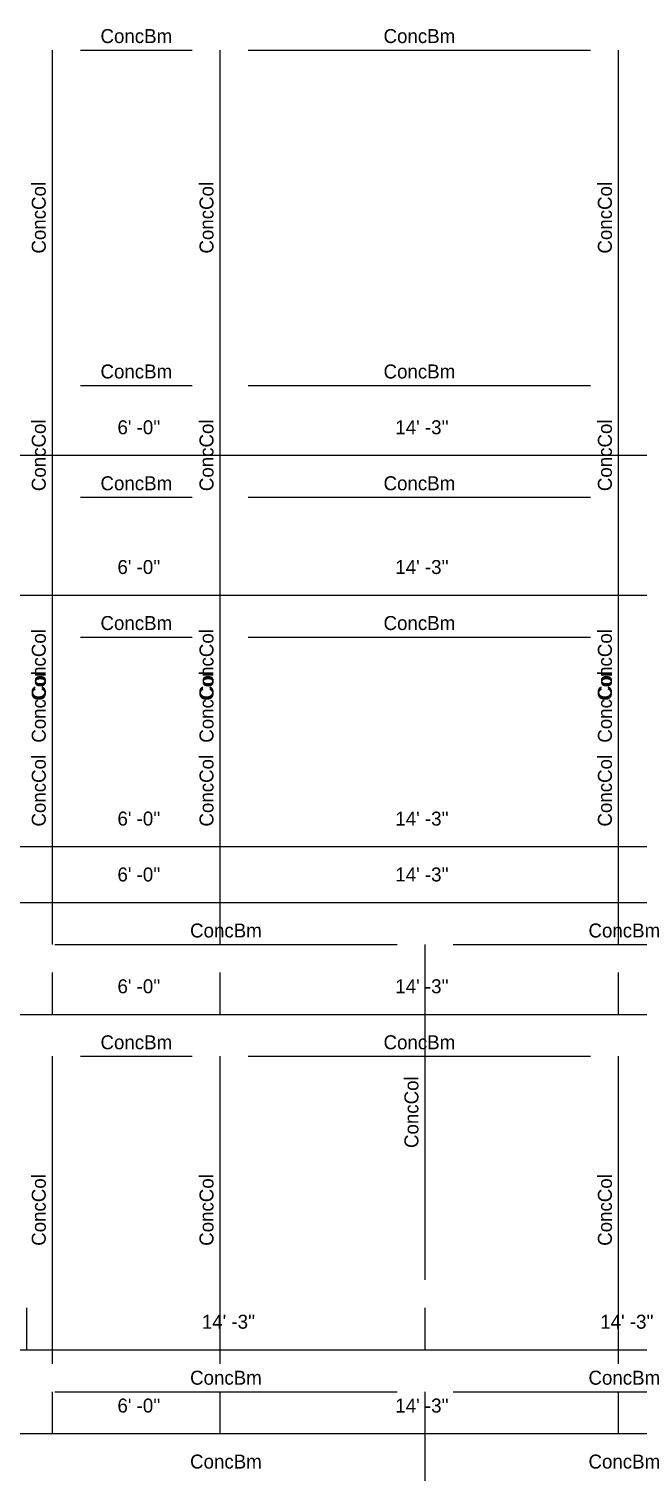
# Model space of a CAD drawing. Extents: x -38 to 2998, y -195 to 11529.
# Drawn here: x 1088 to 1349, y 3421 to 4041 of the extents above; entities that cross this region are included whole.
import ezdxf
from ezdxf.enums import TextEntityAlignment as Align

# ---------------------------------------------------------------- set-up
doc = ezdxf.new("R2010")
doc.units = 0
doc.header["$MEASUREMENT"] = 0
doc.layers.get('0').update_dxf_attribs({"linetype": 'CONTINUOUS'})
for name, color, linetype in [('CENTERLINES', 7, 'CONTINUOUS'), ('DIMENSIONS', 4, 'CONTINUOUS'), ('TEXT', 5, 'CONTINUOUS')]:
    doc.layers.add(name, color=color, linetype=linetype)
doc.dimstyles.get("Standard").update_dxf_attribs({"dimtxt": 0.18, "dimasz": 0.18, "dimexe": 0.18, "dimexo": 0.0625, "dimgap": 0.09, "dimtad": 0, "dimtih": 1, "dimtoh": 1, "dimdec": 4, "dimzin": 0, "dimtxsty": 'STANDARD', "dimcen": 0.09, "dimazin": 3, "dimtfac": 1, "dimtdec": 4, "dimtofl": 0, "dimtmove": 0, "dimatfit": 3, "dimtolj": 1, "dimtzin": 0})

# ---------------------------------------------------------------- blocks, each defined once
blk = doc.blocks.new('*D7812')
at = {"color": 1, "linetype": 'BYBLOCK'}
for points in [[(920.73, 3478.77), (919.67, 3477.71), (912.25, 3470.29), (911.19, 3469.23)], [(1091.73, 3478.77), (1090.67, 3477.71), (1083.25, 3470.29), (1082.19, 3469.23)]]:
    blk.add_solid(points, dxfattribs=at)
at = {"layer": 'DIMENSIONS', "color": 9, "linetype": 'BYBLOCK'}
for p, q in [((915.96, 3474), (915.96, 3492)), ((1086.96, 3474), (1086.96, 3492))]:
    blk.add_line(p, q, dxfattribs=at)
at = {"layer": 'DIMENSIONS', "color": 0, "linetype": 'BYBLOCK'}
blk.add_line((915.96, 3474), (1086.96, 3474), dxfattribs=at)
at = {"layer": 'DIMENSIONS', "color": 0, "linetype": 'BYBLOCK', "insert": (1001.46, 3486), "char_height": 6, "attachment_point": 5}
blk.add_mtext("\\A1; 14' -3''", dxfattribs=at)
blk = doc.blocks.new('*D7813')
at = {"color": 1, "linetype": 'BYBLOCK'}
for points in [[(1091.73, 3478.77), (1090.67, 3477.71), (1083.25, 3470.29), (1082.19, 3469.23)], [(1262.73, 3478.77), (1261.67, 3477.71), (1254.25, 3470.29), (1253.19, 3469.23)]]:
    blk.add_solid(points, dxfattribs=at)
at = {"layer": 'DIMENSIONS', "color": 9, "linetype": 'BYBLOCK'}
for p, q in [((1086.96, 3474), (1086.96, 3492)), ((1257.96, 3474), (1257.96, 3492))]:
    blk.add_line(p, q, dxfattribs=at)
at = {"layer": 'DIMENSIONS', "color": 0, "linetype": 'BYBLOCK'}
blk.add_line((1086.96, 3474), (1257.96, 3474), dxfattribs=at)
at = {"layer": 'DIMENSIONS', "color": 0, "linetype": 'BYBLOCK', "insert": (1172.46, 3486), "char_height": 6, "attachment_point": 5}
blk.add_mtext("\\A1; 14' -3''", dxfattribs=at)
blk = doc.blocks.new('*D7814')
at = {"color": 1, "linetype": 'BYBLOCK'}
for points in [[(1262.73, 3478.77), (1261.67, 3477.71), (1254.25, 3470.29), (1253.19, 3469.23)], [(1433.73, 3478.77), (1432.67, 3477.71), (1425.25, 3470.29), (1424.19, 3469.23)]]:
    blk.add_solid(points, dxfattribs=at)
at = {"layer": 'DIMENSIONS', "color": 9, "linetype": 'BYBLOCK'}
for p, q in [((1257.96, 3474), (1257.96, 3492)), ((1428.96, 3474), (1428.96, 3492))]:
    blk.add_line(p, q, dxfattribs=at)
at = {"layer": 'DIMENSIONS', "color": 0, "linetype": 'BYBLOCK'}
blk.add_line((1257.96, 3474), (1428.96, 3474), dxfattribs=at)
at = {"layer": 'DIMENSIONS', "color": 0, "linetype": 'BYBLOCK', "insert": (1343.46, 3486), "char_height": 6, "attachment_point": 5}
blk.add_mtext("\\A1; 14' -3''", dxfattribs=at)
blk = doc.blocks.new('*D7833')
at = {"color": 1, "linetype": 'BYBLOCK'}
for points in [[(991.77, 3670.77), (990.71, 3669.71), (983.29, 3662.29), (982.23, 3661.23)], [(1102.77, 3670.77), (1101.71, 3669.71), (1094.29, 3662.29), (1093.23, 3661.23)]]:
    blk.add_solid(points, dxfattribs=at)
at = {"layer": 'DIMENSIONS', "color": 9, "linetype": 'BYBLOCK'}
for p, q in [((987, 3666), (987, 3684)), ((1098, 3666), (1098, 3684))]:
    blk.add_line(p, q, dxfattribs=at)
at = {"layer": 'DIMENSIONS', "color": 0, "linetype": 'BYBLOCK'}
blk.add_line((987, 3666), (1098, 3666), dxfattribs=at)
at = {"layer": 'DIMENSIONS', "color": 0, "linetype": 'BYBLOCK', "insert": (1042.5, 3678), "char_height": 6, "attachment_point": 5}
blk.add_mtext("\\A1; 9' -3''", dxfattribs=at)
blk = doc.blocks.new('*D7834')
at = {"color": 1, "linetype": 'BYBLOCK'}
for points in [[(1102.77, 3670.77), (1101.71, 3669.71), (1094.29, 3662.29), (1093.23, 3661.23)], [(1174.77, 3670.77), (1173.71, 3669.71), (1166.29, 3662.29), (1165.23, 3661.23)]]:
    blk.add_solid(points, dxfattribs=at)
at = {"layer": 'DIMENSIONS', "color": 9, "linetype": 'BYBLOCK'}
for p, q in [((1098, 3666), (1098, 3684)), ((1170, 3666), (1170, 3684))]:
    blk.add_line(p, q, dxfattribs=at)
at = {"layer": 'DIMENSIONS', "color": 0, "linetype": 'BYBLOCK'}
blk.add_line((1098, 3666), (1170, 3666), dxfattribs=at)
at = {"layer": 'DIMENSIONS', "color": 0, "linetype": 'BYBLOCK', "insert": (1134, 3678), "char_height": 6, "attachment_point": 5}
blk.add_mtext("\\A1; 6' -0''", dxfattribs=at)
blk = doc.blocks.new('*D7835')
at = {"color": 1, "linetype": 'BYBLOCK'}
for points in [[(1174.77, 3670.77), (1173.71, 3669.71), (1166.29, 3662.29), (1165.23, 3661.23)], [(1345.77, 3670.77), (1344.71, 3669.71), (1337.29, 3662.29), (1336.23, 3661.23)]]:
    blk.add_solid(points, dxfattribs=at)
at = {"layer": 'DIMENSIONS', "color": 9, "linetype": 'BYBLOCK'}
for p, q in [((1170, 3666), (1170, 3684)), ((1341, 3666), (1341, 3684))]:
    blk.add_line(p, q, dxfattribs=at)
at = {"layer": 'DIMENSIONS', "color": 0, "linetype": 'BYBLOCK'}
blk.add_line((1170, 3666), (1341, 3666), dxfattribs=at)
at = {"layer": 'DIMENSIONS', "color": 0, "linetype": 'BYBLOCK', "insert": (1255.5, 3678), "char_height": 6, "attachment_point": 5}
blk.add_mtext("\\A1; 14' -3''", dxfattribs=at)
blk = doc.blocks.new('*D7836')
at = {"color": 1, "linetype": 'BYBLOCK'}
for points in [[(1345.77, 3670.77), (1344.71, 3669.71), (1337.29, 3662.29), (1336.23, 3661.23)], [(1516.77, 3670.77), (1515.71, 3669.71), (1508.29, 3662.29), (1507.23, 3661.23)]]:
    blk.add_solid(points, dxfattribs=at)
at = {"layer": 'DIMENSIONS', "color": 9, "linetype": 'BYBLOCK'}
for p, q in [((1341, 3666), (1341, 3684)), ((1512, 3666), (1512, 3684))]:
    blk.add_line(p, q, dxfattribs=at)
at = {"layer": 'DIMENSIONS', "color": 0, "linetype": 'BYBLOCK'}
blk.add_line((1341, 3666), (1512, 3666), dxfattribs=at)
at = {"layer": 'DIMENSIONS', "color": 0, "linetype": 'BYBLOCK', "insert": (1426.5, 3678), "char_height": 6, "attachment_point": 5}
blk.add_mtext("\\A1; 14' -3''", dxfattribs=at)
blk = doc.blocks.new('*D7849')
at = {"color": 1, "linetype": 'BYBLOCK'}
for points in [[(991.77, 3862.77), (990.71, 3861.71), (983.29, 3854.29), (982.23, 3853.23)], [(1102.77, 3862.77), (1101.71, 3861.71), (1094.29, 3854.29), (1093.23, 3853.23)]]:
    blk.add_solid(points, dxfattribs=at)
at = {"layer": 'DIMENSIONS', "color": 9, "linetype": 'BYBLOCK'}
for p, q in [((987, 3858), (987, 3876)), ((1098, 3858), (1098, 3876))]:
    blk.add_line(p, q, dxfattribs=at)
at = {"layer": 'DIMENSIONS', "color": 0, "linetype": 'BYBLOCK'}
blk.add_line((987, 3858), (1098, 3858), dxfattribs=at)
at = {"layer": 'DIMENSIONS', "color": 0, "linetype": 'BYBLOCK', "insert": (1042.5, 3870), "char_height": 6, "attachment_point": 5}
blk.add_mtext("\\A1; 9' -3''", dxfattribs=at)
blk = doc.blocks.new('*D7850')
at = {"color": 1, "linetype": 'BYBLOCK'}
for points in [[(1102.77, 3862.77), (1101.71, 3861.71), (1094.29, 3854.29), (1093.23, 3853.23)], [(1174.77, 3862.77), (1173.71, 3861.71), (1166.29, 3854.29), (1165.23, 3853.23)]]:
    blk.add_solid(points, dxfattribs=at)
at = {"layer": 'DIMENSIONS', "color": 9, "linetype": 'BYBLOCK'}
for p, q in [((1098, 3858), (1098, 3876)), ((1170, 3858), (1170, 3876))]:
    blk.add_line(p, q, dxfattribs=at)
at = {"layer": 'DIMENSIONS', "color": 0, "linetype": 'BYBLOCK'}
blk.add_line((1098, 3858), (1170, 3858), dxfattribs=at)
at = {"layer": 'DIMENSIONS', "color": 0, "linetype": 'BYBLOCK', "insert": (1134, 3870), "char_height": 6, "attachment_point": 5}
blk.add_mtext("\\A1; 6' -0''", dxfattribs=at)
blk = doc.blocks.new('*D7851')
at = {"color": 1, "linetype": 'BYBLOCK'}
for points in [[(1174.77, 3862.77), (1173.71, 3861.71), (1166.29, 3854.29), (1165.23, 3853.23)], [(1345.77, 3862.77), (1344.71, 3861.71), (1337.29, 3854.29), (1336.23, 3853.23)]]:
    blk.add_solid(points, dxfattribs=at)
at = {"layer": 'DIMENSIONS', "color": 9, "linetype": 'BYBLOCK'}
for p, q in [((1170, 3858), (1170, 3876)), ((1341, 3858), (1341, 3876))]:
    blk.add_line(p, q, dxfattribs=at)
at = {"layer": 'DIMENSIONS', "color": 0, "linetype": 'BYBLOCK'}
blk.add_line((1170, 3858), (1341, 3858), dxfattribs=at)
at = {"layer": 'DIMENSIONS', "color": 0, "linetype": 'BYBLOCK', "insert": (1255.5, 3870), "char_height": 6, "attachment_point": 5}
blk.add_mtext("\\A1; 14' -3''", dxfattribs=at)
blk = doc.blocks.new('*D7852')
at = {"color": 1, "linetype": 'BYBLOCK'}
for points in [[(1345.77, 3862.77), (1344.71, 3861.71), (1337.29, 3854.29), (1336.23, 3853.23)], [(1516.77, 3862.77), (1515.71, 3861.71), (1508.29, 3854.29), (1507.23, 3853.23)]]:
    blk.add_solid(points, dxfattribs=at)
at = {"layer": 'DIMENSIONS', "color": 9, "linetype": 'BYBLOCK'}
for p, q in [((1341, 3858), (1341, 3876)), ((1512, 3858), (1512, 3876))]:
    blk.add_line(p, q, dxfattribs=at)
at = {"layer": 'DIMENSIONS', "color": 0, "linetype": 'BYBLOCK'}
blk.add_line((1341, 3858), (1512, 3858), dxfattribs=at)
at = {"layer": 'DIMENSIONS', "color": 0, "linetype": 'BYBLOCK', "insert": (1426.5, 3870), "char_height": 6, "attachment_point": 5}
blk.add_mtext("\\A1; 14' -3''", dxfattribs=at)
blk = doc.blocks.new('*D8303')
at = {"color": 1, "linetype": 'BYBLOCK'}
for points in [[(991.77, 3442.77), (990.71, 3441.71), (983.29, 3434.29), (982.23, 3433.23)], [(1102.77, 3442.77), (1101.71, 3441.71), (1094.29, 3434.29), (1093.23, 3433.23)]]:
    blk.add_solid(points, dxfattribs=at)
at = {"layer": 'DIMENSIONS', "color": 9, "linetype": 'BYBLOCK'}
for p, q in [((987, 3438), (987, 3456)), ((1098, 3438), (1098, 3456))]:
    blk.add_line(p, q, dxfattribs=at)
at = {"layer": 'DIMENSIONS', "color": 0, "linetype": 'BYBLOCK'}
blk.add_line((987, 3438), (1098, 3438), dxfattribs=at)
at = {"layer": 'DIMENSIONS', "color": 0, "linetype": 'BYBLOCK', "insert": (1042.5, 3450), "char_height": 6, "attachment_point": 5}
blk.add_mtext("\\A1; 9' -3''", dxfattribs=at)
blk = doc.blocks.new('*D8304')
at = {"color": 1, "linetype": 'BYBLOCK'}
for points in [[(1102.77, 3442.77), (1101.71, 3441.71), (1094.29, 3434.29), (1093.23, 3433.23)], [(1174.77, 3442.77), (1173.71, 3441.71), (1166.29, 3434.29), (1165.23, 3433.23)]]:
    blk.add_solid(points, dxfattribs=at)
at = {"layer": 'DIMENSIONS', "color": 9, "linetype": 'BYBLOCK'}
for p, q in [((1098, 3438), (1098, 3456)), ((1170, 3438), (1170, 3456))]:
    blk.add_line(p, q, dxfattribs=at)
at = {"layer": 'DIMENSIONS', "color": 0, "linetype": 'BYBLOCK'}
blk.add_line((1098, 3438), (1170, 3438), dxfattribs=at)
at = {"layer": 'DIMENSIONS', "color": 0, "linetype": 'BYBLOCK', "insert": (1134, 3450), "char_height": 6, "attachment_point": 5}
blk.add_mtext("\\A1; 6' -0''", dxfattribs=at)
blk = doc.blocks.new('*D8305')
at = {"color": 1, "linetype": 'BYBLOCK'}
for points in [[(1174.77, 3442.77), (1173.71, 3441.71), (1166.29, 3434.29), (1165.23, 3433.23)], [(1345.77, 3442.77), (1344.71, 3441.71), (1337.29, 3434.29), (1336.23, 3433.23)]]:
    blk.add_solid(points, dxfattribs=at)
at = {"layer": 'DIMENSIONS', "color": 9, "linetype": 'BYBLOCK'}
for p, q in [((1170, 3438), (1170, 3456)), ((1341, 3438), (1341, 3456))]:
    blk.add_line(p, q, dxfattribs=at)
at = {"layer": 'DIMENSIONS', "color": 0, "linetype": 'BYBLOCK'}
blk.add_line((1170, 3438), (1341, 3438), dxfattribs=at)
at = {"layer": 'DIMENSIONS', "color": 0, "linetype": 'BYBLOCK', "insert": (1255.5, 3450), "char_height": 6, "attachment_point": 5}
blk.add_mtext("\\A1; 14' -3''", dxfattribs=at)
blk = doc.blocks.new('*D8306')
at = {"color": 1, "linetype": 'BYBLOCK'}
for points in [[(1345.77, 3442.77), (1344.71, 3441.71), (1337.29, 3434.29), (1336.23, 3433.23)], [(1516.77, 3442.77), (1515.71, 3441.71), (1508.29, 3434.29), (1507.23, 3433.23)]]:
    blk.add_solid(points, dxfattribs=at)
at = {"layer": 'DIMENSIONS', "color": 9, "linetype": 'BYBLOCK'}
for p, q in [((1341, 3438), (1341, 3456)), ((1512, 3438), (1512, 3456))]:
    blk.add_line(p, q, dxfattribs=at)
at = {"layer": 'DIMENSIONS', "color": 0, "linetype": 'BYBLOCK'}
blk.add_line((1341, 3438), (1512, 3438), dxfattribs=at)
at = {"layer": 'DIMENSIONS', "color": 0, "linetype": 'BYBLOCK', "insert": (1426.5, 3450), "char_height": 6, "attachment_point": 5}
blk.add_mtext("\\A1; 14' -3''", dxfattribs=at)
blk = doc.blocks.new('*D8319')
at = {"color": 1, "linetype": 'BYBLOCK'}
for points in [[(991.77, 3622.77), (990.71, 3621.71), (983.29, 3614.29), (982.23, 3613.23)], [(1102.77, 3622.77), (1101.71, 3621.71), (1094.29, 3614.29), (1093.23, 3613.23)]]:
    blk.add_solid(points, dxfattribs=at)
at = {"layer": 'DIMENSIONS', "color": 9, "linetype": 'BYBLOCK'}
for p, q in [((987, 3618), (987, 3636)), ((1098, 3618), (1098, 3636))]:
    blk.add_line(p, q, dxfattribs=at)
at = {"layer": 'DIMENSIONS', "color": 0, "linetype": 'BYBLOCK'}
blk.add_line((987, 3618), (1098, 3618), dxfattribs=at)
at = {"layer": 'DIMENSIONS', "color": 0, "linetype": 'BYBLOCK', "insert": (1042.5, 3630), "char_height": 6, "attachment_point": 5}
blk.add_mtext("\\A1; 9' -3''", dxfattribs=at)
blk = doc.blocks.new('*D8320')
at = {"color": 1, "linetype": 'BYBLOCK'}
for points in [[(1102.77, 3622.77), (1101.71, 3621.71), (1094.29, 3614.29), (1093.23, 3613.23)], [(1174.77, 3622.77), (1173.71, 3621.71), (1166.29, 3614.29), (1165.23, 3613.23)]]:
    blk.add_solid(points, dxfattribs=at)
at = {"layer": 'DIMENSIONS', "color": 9, "linetype": 'BYBLOCK'}
for p, q in [((1098, 3618), (1098, 3636)), ((1170, 3618), (1170, 3636))]:
    blk.add_line(p, q, dxfattribs=at)
at = {"layer": 'DIMENSIONS', "color": 0, "linetype": 'BYBLOCK'}
blk.add_line((1098, 3618), (1170, 3618), dxfattribs=at)
at = {"layer": 'DIMENSIONS', "color": 0, "linetype": 'BYBLOCK', "insert": (1134, 3630), "char_height": 6, "attachment_point": 5}
blk.add_mtext("\\A1; 6' -0''", dxfattribs=at)
blk = doc.blocks.new('*D8321')
at = {"color": 1, "linetype": 'BYBLOCK'}
for points in [[(1174.77, 3622.77), (1173.71, 3621.71), (1166.29, 3614.29), (1165.23, 3613.23)], [(1345.77, 3622.77), (1344.71, 3621.71), (1337.29, 3614.29), (1336.23, 3613.23)]]:
    blk.add_solid(points, dxfattribs=at)
at = {"layer": 'DIMENSIONS', "color": 9, "linetype": 'BYBLOCK'}
for p, q in [((1170, 3618), (1170, 3636)), ((1341, 3618), (1341, 3636))]:
    blk.add_line(p, q, dxfattribs=at)
at = {"layer": 'DIMENSIONS', "color": 0, "linetype": 'BYBLOCK'}
blk.add_line((1170, 3618), (1341, 3618), dxfattribs=at)
at = {"layer": 'DIMENSIONS', "color": 0, "linetype": 'BYBLOCK', "insert": (1255.5, 3630), "char_height": 6, "attachment_point": 5}
blk.add_mtext("\\A1; 14' -3''", dxfattribs=at)
blk = doc.blocks.new('*D8322')
at = {"color": 1, "linetype": 'BYBLOCK'}
for points in [[(1345.77, 3622.77), (1344.71, 3621.71), (1337.29, 3614.29), (1336.23, 3613.23)], [(1516.77, 3622.77), (1515.71, 3621.71), (1508.29, 3614.29), (1507.23, 3613.23)]]:
    blk.add_solid(points, dxfattribs=at)
at = {"layer": 'DIMENSIONS', "color": 9, "linetype": 'BYBLOCK'}
for p, q in [((1341, 3618), (1341, 3636)), ((1512, 3618), (1512, 3636))]:
    blk.add_line(p, q, dxfattribs=at)
at = {"layer": 'DIMENSIONS', "color": 0, "linetype": 'BYBLOCK'}
blk.add_line((1341, 3618), (1512, 3618), dxfattribs=at)
at = {"layer": 'DIMENSIONS', "color": 0, "linetype": 'BYBLOCK', "insert": (1426.5, 3630), "char_height": 6, "attachment_point": 5}
blk.add_mtext("\\A1; 14' -3''", dxfattribs=at)
blk = doc.blocks.new('*D8773')
at = {"color": 1, "linetype": 'BYBLOCK'}
for points in [[(991.77, 3442.77), (990.71, 3441.71), (983.29, 3434.29), (982.23, 3433.23)], [(1102.77, 3442.77), (1101.71, 3441.71), (1094.29, 3434.29), (1093.23, 3433.23)]]:
    blk.add_solid(points, dxfattribs=at)
at = {"layer": 'DIMENSIONS', "color": 9, "linetype": 'BYBLOCK'}
for p, q in [((987, 3438), (987, 3456)), ((1098, 3438), (1098, 3456))]:
    blk.add_line(p, q, dxfattribs=at)
at = {"layer": 'DIMENSIONS', "color": 0, "linetype": 'BYBLOCK'}
blk.add_line((987, 3438), (1098, 3438), dxfattribs=at)
at = {"layer": 'DIMENSIONS', "color": 0, "linetype": 'BYBLOCK', "insert": (1042.5, 3450), "char_height": 6, "attachment_point": 5}
blk.add_mtext("\\A1; 9' -3''", dxfattribs=at)
blk = doc.blocks.new('*D8774')
at = {"color": 1, "linetype": 'BYBLOCK'}
for points in [[(1102.77, 3442.77), (1101.71, 3441.71), (1094.29, 3434.29), (1093.23, 3433.23)], [(1174.77, 3442.77), (1173.71, 3441.71), (1166.29, 3434.29), (1165.23, 3433.23)]]:
    blk.add_solid(points, dxfattribs=at)
at = {"layer": 'DIMENSIONS', "color": 9, "linetype": 'BYBLOCK'}
for p, q in [((1098, 3438), (1098, 3456)), ((1170, 3438), (1170, 3456))]:
    blk.add_line(p, q, dxfattribs=at)
at = {"layer": 'DIMENSIONS', "color": 0, "linetype": 'BYBLOCK'}
blk.add_line((1098, 3438), (1170, 3438), dxfattribs=at)
at = {"layer": 'DIMENSIONS', "color": 0, "linetype": 'BYBLOCK', "insert": (1134, 3450), "char_height": 6, "attachment_point": 5}
blk.add_mtext("\\A1; 6' -0''", dxfattribs=at)
blk = doc.blocks.new('*D8775')
at = {"color": 1, "linetype": 'BYBLOCK'}
for points in [[(1174.77, 3442.77), (1173.71, 3441.71), (1166.29, 3434.29), (1165.23, 3433.23)], [(1345.77, 3442.77), (1344.71, 3441.71), (1337.29, 3434.29), (1336.23, 3433.23)]]:
    blk.add_solid(points, dxfattribs=at)
at = {"layer": 'DIMENSIONS', "color": 9, "linetype": 'BYBLOCK'}
for p, q in [((1170, 3438), (1170, 3456)), ((1341, 3438), (1341, 3456))]:
    blk.add_line(p, q, dxfattribs=at)
at = {"layer": 'DIMENSIONS', "color": 0, "linetype": 'BYBLOCK'}
blk.add_line((1170, 3438), (1341, 3438), dxfattribs=at)
at = {"layer": 'DIMENSIONS', "color": 0, "linetype": 'BYBLOCK', "insert": (1255.5, 3450), "char_height": 6, "attachment_point": 5}
blk.add_mtext("\\A1; 14' -3''", dxfattribs=at)
blk = doc.blocks.new('*D8776')
at = {"color": 1, "linetype": 'BYBLOCK'}
for points in [[(1345.77, 3442.77), (1344.71, 3441.71), (1337.29, 3434.29), (1336.23, 3433.23)], [(1516.77, 3442.77), (1515.71, 3441.71), (1508.29, 3434.29), (1507.23, 3433.23)]]:
    blk.add_solid(points, dxfattribs=at)
at = {"layer": 'DIMENSIONS', "color": 9, "linetype": 'BYBLOCK'}
for p, q in [((1341, 3438), (1341, 3456)), ((1512, 3438), (1512, 3456))]:
    blk.add_line(p, q, dxfattribs=at)
at = {"layer": 'DIMENSIONS', "color": 0, "linetype": 'BYBLOCK'}
blk.add_line((1341, 3438), (1512, 3438), dxfattribs=at)
at = {"layer": 'DIMENSIONS', "color": 0, "linetype": 'BYBLOCK', "insert": (1426.5, 3450), "char_height": 6, "attachment_point": 5}
blk.add_mtext("\\A1; 14' -3''", dxfattribs=at)
blk = doc.blocks.new('*D8789')
at = {"color": 1, "linetype": 'BYBLOCK'}
for points in [[(991.77, 3622.77), (990.71, 3621.71), (983.29, 3614.29), (982.23, 3613.23)], [(1102.77, 3622.77), (1101.71, 3621.71), (1094.29, 3614.29), (1093.23, 3613.23)]]:
    blk.add_solid(points, dxfattribs=at)
at = {"layer": 'DIMENSIONS', "color": 9, "linetype": 'BYBLOCK'}
for p, q in [((987, 3618), (987, 3636)), ((1098, 3618), (1098, 3636))]:
    blk.add_line(p, q, dxfattribs=at)
at = {"layer": 'DIMENSIONS', "color": 0, "linetype": 'BYBLOCK'}
blk.add_line((987, 3618), (1098, 3618), dxfattribs=at)
at = {"layer": 'DIMENSIONS', "color": 0, "linetype": 'BYBLOCK', "insert": (1042.5, 3630), "char_height": 6, "attachment_point": 5}
blk.add_mtext("\\A1; 9' -3''", dxfattribs=at)
blk = doc.blocks.new('*D8790')
at = {"color": 1, "linetype": 'BYBLOCK'}
for points in [[(1102.77, 3622.77), (1101.71, 3621.71), (1094.29, 3614.29), (1093.23, 3613.23)], [(1174.77, 3622.77), (1173.71, 3621.71), (1166.29, 3614.29), (1165.23, 3613.23)]]:
    blk.add_solid(points, dxfattribs=at)
at = {"layer": 'DIMENSIONS', "color": 9, "linetype": 'BYBLOCK'}
for p, q in [((1098, 3618), (1098, 3636)), ((1170, 3618), (1170, 3636))]:
    blk.add_line(p, q, dxfattribs=at)
at = {"layer": 'DIMENSIONS', "color": 0, "linetype": 'BYBLOCK'}
blk.add_line((1098, 3618), (1170, 3618), dxfattribs=at)
at = {"layer": 'DIMENSIONS', "color": 0, "linetype": 'BYBLOCK', "insert": (1134, 3630), "char_height": 6, "attachment_point": 5}
blk.add_mtext("\\A1; 6' -0''", dxfattribs=at)
blk = doc.blocks.new('*D8791')
at = {"color": 1, "linetype": 'BYBLOCK'}
for points in [[(1174.77, 3622.77), (1173.71, 3621.71), (1166.29, 3614.29), (1165.23, 3613.23)], [(1345.77, 3622.77), (1344.71, 3621.71), (1337.29, 3614.29), (1336.23, 3613.23)]]:
    blk.add_solid(points, dxfattribs=at)
at = {"layer": 'DIMENSIONS', "color": 9, "linetype": 'BYBLOCK'}
for p, q in [((1170, 3618), (1170, 3636)), ((1341, 3618), (1341, 3636))]:
    blk.add_line(p, q, dxfattribs=at)
at = {"layer": 'DIMENSIONS', "color": 0, "linetype": 'BYBLOCK'}
blk.add_line((1170, 3618), (1341, 3618), dxfattribs=at)
at = {"layer": 'DIMENSIONS', "color": 0, "linetype": 'BYBLOCK', "insert": (1255.5, 3630), "char_height": 6, "attachment_point": 5}
blk.add_mtext("\\A1; 14' -3''", dxfattribs=at)
blk = doc.blocks.new('*D8792')
at = {"color": 1, "linetype": 'BYBLOCK'}
for points in [[(1345.77, 3622.77), (1344.71, 3621.71), (1337.29, 3614.29), (1336.23, 3613.23)], [(1516.77, 3622.77), (1515.71, 3621.71), (1508.29, 3614.29), (1507.23, 3613.23)]]:
    blk.add_solid(points, dxfattribs=at)
at = {"layer": 'DIMENSIONS', "color": 9, "linetype": 'BYBLOCK'}
for p, q in [((1341, 3618), (1341, 3636)), ((1512, 3618), (1512, 3636))]:
    blk.add_line(p, q, dxfattribs=at)
at = {"layer": 'DIMENSIONS', "color": 0, "linetype": 'BYBLOCK'}
blk.add_line((1341, 3618), (1512, 3618), dxfattribs=at)
at = {"layer": 'DIMENSIONS', "color": 0, "linetype": 'BYBLOCK', "insert": (1426.5, 3630), "char_height": 6, "attachment_point": 5}
blk.add_mtext("\\A1; 14' -3''", dxfattribs=at)
blk = doc.blocks.new('*D9243')
at = {"color": 1, "linetype": 'BYBLOCK'}
for points in [[(991.77, 3442.77), (990.71, 3441.71), (983.29, 3434.29), (982.23, 3433.23)], [(1102.77, 3442.77), (1101.71, 3441.71), (1094.29, 3434.29), (1093.23, 3433.23)]]:
    blk.add_solid(points, dxfattribs=at)
at = {"layer": 'DIMENSIONS', "color": 9, "linetype": 'BYBLOCK'}
for p, q in [((987, 3438), (987, 3456)), ((1098, 3438), (1098, 3456))]:
    blk.add_line(p, q, dxfattribs=at)
at = {"layer": 'DIMENSIONS', "color": 0, "linetype": 'BYBLOCK'}
blk.add_line((987, 3438), (1098, 3438), dxfattribs=at)
at = {"layer": 'DIMENSIONS', "color": 0, "linetype": 'BYBLOCK', "insert": (1042.5, 3450), "char_height": 6, "attachment_point": 5}
blk.add_mtext("\\A1; 9' -3''", dxfattribs=at)
blk = doc.blocks.new('*D9244')
at = {"color": 1, "linetype": 'BYBLOCK'}
for points in [[(1102.77, 3442.77), (1101.71, 3441.71), (1094.29, 3434.29), (1093.23, 3433.23)], [(1174.77, 3442.77), (1173.71, 3441.71), (1166.29, 3434.29), (1165.23, 3433.23)]]:
    blk.add_solid(points, dxfattribs=at)
at = {"layer": 'DIMENSIONS', "color": 9, "linetype": 'BYBLOCK'}
for p, q in [((1098, 3438), (1098, 3456)), ((1170, 3438), (1170, 3456))]:
    blk.add_line(p, q, dxfattribs=at)
at = {"layer": 'DIMENSIONS', "color": 0, "linetype": 'BYBLOCK'}
blk.add_line((1098, 3438), (1170, 3438), dxfattribs=at)
at = {"layer": 'DIMENSIONS', "color": 0, "linetype": 'BYBLOCK', "insert": (1134, 3450), "char_height": 6, "attachment_point": 5}
blk.add_mtext("\\A1; 6' -0''", dxfattribs=at)
blk = doc.blocks.new('*D9245')
at = {"color": 1, "linetype": 'BYBLOCK'}
for points in [[(1174.77, 3442.77), (1173.71, 3441.71), (1166.29, 3434.29), (1165.23, 3433.23)], [(1345.77, 3442.77), (1344.71, 3441.71), (1337.29, 3434.29), (1336.23, 3433.23)]]:
    blk.add_solid(points, dxfattribs=at)
at = {"layer": 'DIMENSIONS', "color": 9, "linetype": 'BYBLOCK'}
for p, q in [((1170, 3438), (1170, 3456)), ((1341, 3438), (1341, 3456))]:
    blk.add_line(p, q, dxfattribs=at)
at = {"layer": 'DIMENSIONS', "color": 0, "linetype": 'BYBLOCK'}
blk.add_line((1170, 3438), (1341, 3438), dxfattribs=at)
at = {"layer": 'DIMENSIONS', "color": 0, "linetype": 'BYBLOCK', "insert": (1255.5, 3450), "char_height": 6, "attachment_point": 5}
blk.add_mtext("\\A1; 14' -3''", dxfattribs=at)
blk = doc.blocks.new('*D9246')
at = {"color": 1, "linetype": 'BYBLOCK'}
for points in [[(1345.77, 3442.77), (1344.71, 3441.71), (1337.29, 3434.29), (1336.23, 3433.23)], [(1516.77, 3442.77), (1515.71, 3441.71), (1508.29, 3434.29), (1507.23, 3433.23)]]:
    blk.add_solid(points, dxfattribs=at)
at = {"layer": 'DIMENSIONS', "color": 9, "linetype": 'BYBLOCK'}
for p, q in [((1341, 3438), (1341, 3456)), ((1512, 3438), (1512, 3456))]:
    blk.add_line(p, q, dxfattribs=at)
at = {"layer": 'DIMENSIONS', "color": 0, "linetype": 'BYBLOCK'}
blk.add_line((1341, 3438), (1512, 3438), dxfattribs=at)
at = {"layer": 'DIMENSIONS', "color": 0, "linetype": 'BYBLOCK', "insert": (1426.5, 3450), "char_height": 6, "attachment_point": 5}
blk.add_mtext("\\A1; 14' -3''", dxfattribs=at)
blk = doc.blocks.new('*D9259')
at = {"color": 1, "linetype": 'BYBLOCK'}
for points in [[(991.77, 3622.77), (990.71, 3621.71), (983.29, 3614.29), (982.23, 3613.23)], [(1102.77, 3622.77), (1101.71, 3621.71), (1094.29, 3614.29), (1093.23, 3613.23)]]:
    blk.add_solid(points, dxfattribs=at)
at = {"layer": 'DIMENSIONS', "color": 9, "linetype": 'BYBLOCK'}
for p, q in [((987, 3618), (987, 3636)), ((1098, 3618), (1098, 3636))]:
    blk.add_line(p, q, dxfattribs=at)
at = {"layer": 'DIMENSIONS', "color": 0, "linetype": 'BYBLOCK'}
blk.add_line((987, 3618), (1098, 3618), dxfattribs=at)
at = {"layer": 'DIMENSIONS', "color": 0, "linetype": 'BYBLOCK', "insert": (1042.5, 3630), "char_height": 6, "attachment_point": 5}
blk.add_mtext("\\A1; 9' -3''", dxfattribs=at)
blk = doc.blocks.new('*D9260')
at = {"color": 1, "linetype": 'BYBLOCK'}
for points in [[(1102.77, 3622.77), (1101.71, 3621.71), (1094.29, 3614.29), (1093.23, 3613.23)], [(1174.77, 3622.77), (1173.71, 3621.71), (1166.29, 3614.29), (1165.23, 3613.23)]]:
    blk.add_solid(points, dxfattribs=at)
at = {"layer": 'DIMENSIONS', "color": 9, "linetype": 'BYBLOCK'}
for p, q in [((1098, 3618), (1098, 3636)), ((1170, 3618), (1170, 3636))]:
    blk.add_line(p, q, dxfattribs=at)
at = {"layer": 'DIMENSIONS', "color": 0, "linetype": 'BYBLOCK'}
blk.add_line((1098, 3618), (1170, 3618), dxfattribs=at)
at = {"layer": 'DIMENSIONS', "color": 0, "linetype": 'BYBLOCK', "insert": (1134, 3630), "char_height": 6, "attachment_point": 5}
blk.add_mtext("\\A1; 6' -0''", dxfattribs=at)
blk = doc.blocks.new('*D9261')
at = {"color": 1, "linetype": 'BYBLOCK'}
for points in [[(1174.77, 3622.77), (1173.71, 3621.71), (1166.29, 3614.29), (1165.23, 3613.23)], [(1345.77, 3622.77), (1344.71, 3621.71), (1337.29, 3614.29), (1336.23, 3613.23)]]:
    blk.add_solid(points, dxfattribs=at)
at = {"layer": 'DIMENSIONS', "color": 9, "linetype": 'BYBLOCK'}
for p, q in [((1170, 3618), (1170, 3636)), ((1341, 3618), (1341, 3636))]:
    blk.add_line(p, q, dxfattribs=at)
at = {"layer": 'DIMENSIONS', "color": 0, "linetype": 'BYBLOCK'}
blk.add_line((1170, 3618), (1341, 3618), dxfattribs=at)
at = {"layer": 'DIMENSIONS', "color": 0, "linetype": 'BYBLOCK', "insert": (1255.5, 3630), "char_height": 6, "attachment_point": 5}
blk.add_mtext("\\A1; 14' -3''", dxfattribs=at)
blk = doc.blocks.new('*D9262')
at = {"color": 1, "linetype": 'BYBLOCK'}
for points in [[(1345.77, 3622.77), (1344.71, 3621.71), (1337.29, 3614.29), (1336.23, 3613.23)], [(1516.77, 3622.77), (1515.71, 3621.71), (1508.29, 3614.29), (1507.23, 3613.23)]]:
    blk.add_solid(points, dxfattribs=at)
at = {"layer": 'DIMENSIONS', "color": 9, "linetype": 'BYBLOCK'}
for p, q in [((1341, 3618), (1341, 3636)), ((1512, 3618), (1512, 3636))]:
    blk.add_line(p, q, dxfattribs=at)
at = {"layer": 'DIMENSIONS', "color": 0, "linetype": 'BYBLOCK'}
blk.add_line((1341, 3618), (1512, 3618), dxfattribs=at)
at = {"layer": 'DIMENSIONS', "color": 0, "linetype": 'BYBLOCK', "insert": (1426.5, 3630), "char_height": 6, "attachment_point": 5}
blk.add_mtext("\\A1; 14' -3''", dxfattribs=at)
blk = doc.blocks.new('*D9797')
at = {"color": 1, "linetype": 'BYBLOCK'}
for points in [[(991.77, 3694.77), (990.71, 3693.71), (983.29, 3686.29), (982.23, 3685.23)], [(1102.77, 3694.77), (1101.71, 3693.71), (1094.29, 3686.29), (1093.23, 3685.23)]]:
    blk.add_solid(points, dxfattribs=at)
at = {"layer": 'DIMENSIONS', "color": 9, "linetype": 'BYBLOCK'}
for p, q in [((987, 3690), (987, 3708)), ((1098, 3690), (1098, 3708))]:
    blk.add_line(p, q, dxfattribs=at)
at = {"layer": 'DIMENSIONS', "color": 0, "linetype": 'BYBLOCK'}
blk.add_line((987, 3690), (1098, 3690), dxfattribs=at)
at = {"layer": 'DIMENSIONS', "color": 0, "linetype": 'BYBLOCK', "insert": (1042.5, 3702), "char_height": 6, "attachment_point": 5}
blk.add_mtext("\\A1; 9' -3''", dxfattribs=at)
blk = doc.blocks.new('*D9798')
at = {"color": 1, "linetype": 'BYBLOCK'}
for points in [[(1102.77, 3694.77), (1101.71, 3693.71), (1094.29, 3686.29), (1093.23, 3685.23)], [(1174.77, 3694.77), (1173.71, 3693.71), (1166.29, 3686.29), (1165.23, 3685.23)]]:
    blk.add_solid(points, dxfattribs=at)
at = {"layer": 'DIMENSIONS', "color": 9, "linetype": 'BYBLOCK'}
for p, q in [((1098, 3690), (1098, 3708)), ((1170, 3690), (1170, 3708))]:
    blk.add_line(p, q, dxfattribs=at)
at = {"layer": 'DIMENSIONS', "color": 0, "linetype": 'BYBLOCK'}
blk.add_line((1098, 3690), (1170, 3690), dxfattribs=at)
at = {"layer": 'DIMENSIONS', "color": 0, "linetype": 'BYBLOCK', "insert": (1134, 3702), "char_height": 6, "attachment_point": 5}
blk.add_mtext("\\A1; 6' -0''", dxfattribs=at)
blk = doc.blocks.new('*D9799')
at = {"color": 1, "linetype": 'BYBLOCK'}
for points in [[(1174.77, 3694.77), (1173.71, 3693.71), (1166.29, 3686.29), (1165.23, 3685.23)], [(1345.77, 3694.77), (1344.71, 3693.71), (1337.29, 3686.29), (1336.23, 3685.23)]]:
    blk.add_solid(points, dxfattribs=at)
at = {"layer": 'DIMENSIONS', "color": 9, "linetype": 'BYBLOCK'}
for p, q in [((1170, 3690), (1170, 3708)), ((1341, 3690), (1341, 3708))]:
    blk.add_line(p, q, dxfattribs=at)
at = {"layer": 'DIMENSIONS', "color": 0, "linetype": 'BYBLOCK'}
blk.add_line((1170, 3690), (1341, 3690), dxfattribs=at)
at = {"layer": 'DIMENSIONS', "color": 0, "linetype": 'BYBLOCK', "insert": (1255.5, 3702), "char_height": 6, "attachment_point": 5}
blk.add_mtext("\\A1; 14' -3''", dxfattribs=at)
blk = doc.blocks.new('*D9800')
at = {"color": 1, "linetype": 'BYBLOCK'}
for points in [[(1345.77, 3694.77), (1344.71, 3693.71), (1337.29, 3686.29), (1336.23, 3685.23)], [(1516.77, 3694.77), (1515.71, 3693.71), (1508.29, 3686.29), (1507.23, 3685.23)]]:
    blk.add_solid(points, dxfattribs=at)
at = {"layer": 'DIMENSIONS', "color": 9, "linetype": 'BYBLOCK'}
for p, q in [((1341, 3690), (1341, 3708)), ((1512, 3690), (1512, 3708))]:
    blk.add_line(p, q, dxfattribs=at)
at = {"layer": 'DIMENSIONS', "color": 0, "linetype": 'BYBLOCK'}
blk.add_line((1341, 3690), (1512, 3690), dxfattribs=at)
at = {"layer": 'DIMENSIONS', "color": 0, "linetype": 'BYBLOCK', "insert": (1426.5, 3702), "char_height": 6, "attachment_point": 5}
blk.add_mtext("\\A1; 14' -3''", dxfattribs=at)
blk = doc.blocks.new('*D9813')
at = {"color": 1, "linetype": 'BYBLOCK'}
for points in [[(991.77, 3802.77), (990.71, 3801.71), (983.29, 3794.29), (982.23, 3793.23)], [(1102.77, 3802.77), (1101.71, 3801.71), (1094.29, 3794.29), (1093.23, 3793.23)]]:
    blk.add_solid(points, dxfattribs=at)
at = {"layer": 'DIMENSIONS', "color": 9, "linetype": 'BYBLOCK'}
for p, q in [((987, 3798), (987, 3816)), ((1098, 3798), (1098, 3816))]:
    blk.add_line(p, q, dxfattribs=at)
at = {"layer": 'DIMENSIONS', "color": 0, "linetype": 'BYBLOCK'}
blk.add_line((987, 3798), (1098, 3798), dxfattribs=at)
at = {"layer": 'DIMENSIONS', "color": 0, "linetype": 'BYBLOCK', "insert": (1042.5, 3810), "char_height": 6, "attachment_point": 5}
blk.add_mtext("\\A1; 9' -3''", dxfattribs=at)
blk = doc.blocks.new('*D9814')
at = {"color": 1, "linetype": 'BYBLOCK'}
for points in [[(1102.77, 3802.77), (1101.71, 3801.71), (1094.29, 3794.29), (1093.23, 3793.23)], [(1174.77, 3802.77), (1173.71, 3801.71), (1166.29, 3794.29), (1165.23, 3793.23)]]:
    blk.add_solid(points, dxfattribs=at)
at = {"layer": 'DIMENSIONS', "color": 9, "linetype": 'BYBLOCK'}
for p, q in [((1098, 3798), (1098, 3816)), ((1170, 3798), (1170, 3816))]:
    blk.add_line(p, q, dxfattribs=at)
at = {"layer": 'DIMENSIONS', "color": 0, "linetype": 'BYBLOCK'}
blk.add_line((1098, 3798), (1170, 3798), dxfattribs=at)
at = {"layer": 'DIMENSIONS', "color": 0, "linetype": 'BYBLOCK', "insert": (1134, 3810), "char_height": 6, "attachment_point": 5}
blk.add_mtext("\\A1; 6' -0''", dxfattribs=at)
blk = doc.blocks.new('*D9815')
at = {"color": 1, "linetype": 'BYBLOCK'}
for points in [[(1174.77, 3802.77), (1173.71, 3801.71), (1166.29, 3794.29), (1165.23, 3793.23)], [(1345.77, 3802.77), (1344.71, 3801.71), (1337.29, 3794.29), (1336.23, 3793.23)]]:
    blk.add_solid(points, dxfattribs=at)
at = {"layer": 'DIMENSIONS', "color": 9, "linetype": 'BYBLOCK'}
for p, q in [((1170, 3798), (1170, 3816)), ((1341, 3798), (1341, 3816))]:
    blk.add_line(p, q, dxfattribs=at)
at = {"layer": 'DIMENSIONS', "color": 0, "linetype": 'BYBLOCK'}
blk.add_line((1170, 3798), (1341, 3798), dxfattribs=at)
at = {"layer": 'DIMENSIONS', "color": 0, "linetype": 'BYBLOCK', "insert": (1255.5, 3810), "char_height": 6, "attachment_point": 5}
blk.add_mtext("\\A1; 14' -3''", dxfattribs=at)
blk = doc.blocks.new('*D9816')
at = {"color": 1, "linetype": 'BYBLOCK'}
for points in [[(1345.77, 3802.77), (1344.71, 3801.71), (1337.29, 3794.29), (1336.23, 3793.23)], [(1516.77, 3802.77), (1515.71, 3801.71), (1508.29, 3794.29), (1507.23, 3793.23)]]:
    blk.add_solid(points, dxfattribs=at)
at = {"layer": 'DIMENSIONS', "color": 9, "linetype": 'BYBLOCK'}
for p, q in [((1341, 3798), (1341, 3816)), ((1512, 3798), (1512, 3816))]:
    blk.add_line(p, q, dxfattribs=at)
at = {"layer": 'DIMENSIONS', "color": 0, "linetype": 'BYBLOCK'}
blk.add_line((1341, 3798), (1512, 3798), dxfattribs=at)
at = {"layer": 'DIMENSIONS', "color": 0, "linetype": 'BYBLOCK', "insert": (1426.5, 3810), "char_height": 6, "attachment_point": 5}
blk.add_mtext("\\A1; 14' -3''", dxfattribs=at)

msp = doc.modelspace()

# ---------------------------------------------------------------- linework, layer by layer
at = {"layer": 'CENTERLINES', "color": 0, "linetype": 'CONTINUOUS'}
for p, q in [((1098, 3888), (1098, 4032)), ((1110, 4032), (1158, 4032)), ((1170, 3888), (1170, 4032)), ((1182, 4032), (1329, 4032)), ((1341, 3888), (1341, 4032)), ((1098, 3828), (1098, 3888)), ((1110, 3888), (1158, 3888)), ((1170, 3828), (1170, 3888)), ((1182, 3888), (1329, 3888)), ((1341, 3828), (1341, 3888)), ((1098, 3696), (1098, 3840)), ((1110, 3840), (1158, 3840)), ((1170, 3696), (1170, 3840)), ((1182, 3840), (1329, 3840)), ((1341, 3696), (1341, 3840)), ((1098, 3648), (1098, 3780)), ((1098, 3648), (1098, 3780)), ((1098, 3648), (1098, 3780)), ((1098, 3720), (1098, 3780)), ((1110, 3780), (1158, 3780)), ((1110, 3780), (1158, 3780)), ((1110, 3780), (1158, 3780)), ((1110, 3780), (1158, 3780)), ((1170, 3648), (1170, 3780)), ((1170, 3648), (1170, 3780)), ((1170, 3648), (1170, 3780)), ((1170, 3720), (1170, 3780)), ((1182, 3780), (1329, 3780)), ((1182, 3780), (1329, 3780)), ((1182, 3780), (1329, 3780)), ((1182, 3780), (1329, 3780)), ((1341, 3648), (1341, 3780)), ((1341, 3648), (1341, 3780)), ((1341, 3648), (1341, 3780)), ((1341, 3720), (1341, 3780)), ((1098.96, 3648), (1245.96, 3648)), ((1257.96, 3504), (1257.96, 3648)), ((1269.96, 3648), (1416.96, 3648)), ((1098, 3468), (1098, 3600)), ((1098, 3468), (1098, 3600)), ((1098, 3468), (1098, 3600)), ((1110, 3600), (1158, 3600)), ((1110, 3600), (1158, 3600)), ((1110, 3600), (1158, 3600)), ((1170, 3468), (1170, 3600)), ((1170, 3468), (1170, 3600)), ((1170, 3468), (1170, 3600)), ((1182, 3600), (1329, 3600)), ((1182, 3600), (1329, 3600)), ((1182, 3600), (1329, 3600)), ((1341, 3468), (1341, 3600)), ((1341, 3468), (1341, 3600)), ((1341, 3468), (1341, 3600)), ((1098.96, 3456), (1245.96, 3456)), ((1257.96, 3312), (1257.96, 3456)), ((1269.96, 3456), (1416.96, 3456))]:
    msp.add_line(p, q, dxfattribs=at)

# ---------------------------------------------------------------- texts
at = {"layer": 'TEXT', "color": 0}
for p in [(1134, 4038), (1255.5, 4038), (1134, 3894), (1255.5, 3894), (1134, 3846), (1255.5, 3846), (1134, 3786), (1134, 3786), (1134, 3786), (1134, 3786), (1255.5, 3786), (1255.5, 3786), (1255.5, 3786), (1255.5, 3786), (1172.46, 3654), (1343.46, 3654), (1134, 3606), (1134, 3606), (1134, 3606), (1255.5, 3606), (1255.5, 3606), (1255.5, 3606), (1172.46, 3462), (1343.46, 3462), (1172.46, 3426), (1172.46, 3426), (1172.46, 3426), (1343.46, 3426), (1343.46, 3426), (1343.46, 3426)]:
    msp.add_text('ConcBm', height=6, dxfattribs=at).set_placement(p, align=Align.MIDDLE)
for p in [(1092, 3960), (1164, 3960), (1335, 3960), (1092, 3858), (1164, 3858), (1335, 3858), (1092, 3768), (1164, 3768), (1335, 3768), (1092, 3750), (1164, 3750), (1335, 3750), (1092, 3714), (1092, 3714), (1092, 3714), (1164, 3714), (1164, 3714), (1164, 3714), (1335, 3714), (1335, 3714), (1335, 3714), (1251.96, 3576), (1092, 3534), (1092, 3534), (1092, 3534), (1164, 3534), (1164, 3534), (1164, 3534), (1335, 3534), (1335, 3534), (1335, 3534)]:
    msp.add_text('ConcCol', height=6, rotation=90, dxfattribs=at).set_placement(p, align=Align.MIDDLE)

# ---------------------------------------------------------------- dimensions: what is measured, and where the dimension line sits
at = {"layer": 'DIMENSIONS'}
for base, p1, p2, picture, middle in [((1098, 3858), (987, 3846), (1098, 3846), '*D7849', (1042.5, 3846)), ((1170, 3858), (1098, 3846), (1170, 3846), '*D7850', (1134, 3846)), ((1341, 3858), (1170, 3846), (1341, 3846), '*D7851', (1255.5, 3846)), ((1512, 3858), (1341, 3846), (1512, 3846), '*D7852', (1426.5, 3846)), ((1098, 3798), (987, 3786), (1098, 3786), '*D9813', (1042.5, 3786)), ((1170, 3798), (1098, 3786), (1170, 3786), '*D9814', (1134, 3786)), ((1341, 3798), (1170, 3786), (1341, 3786), '*D9815', (1255.5, 3786)), ((1512, 3798), (1341, 3786), (1512, 3786), '*D9816', (1426.5, 3786)), ((1098, 3690), (987, 3678), (1098, 3678), '*D9797', (1042.5, 3678)), ((1170, 3690), (1098, 3678), (1170, 3678), '*D9798', (1134, 3678)), ((1341, 3690), (1170, 3678), (1341, 3678), '*D9799', (1255.5, 3678)), ((1512, 3690), (1341, 3678), (1512, 3678), '*D9800', (1426.5, 3678)), ((1098, 3666), (987, 3654), (1098, 3654), '*D7833', (1042.5, 3654)), ((1170, 3666), (1098, 3654), (1170, 3654), '*D7834', (1134, 3654)), ((1341, 3666), (1170, 3654), (1341, 3654), '*D7835', (1255.5, 3654)), ((1512, 3666), (1341, 3654), (1512, 3654), '*D7836', (1426.5, 3654)), ((1098, 3618), (987, 3606), (1098, 3606), '*D8319', (1042.5, 3606)), ((1098, 3618), (987, 3606), (1098, 3606), '*D8789', (1042.5, 3606)), ((1098, 3618), (987, 3606), (1098, 3606), '*D9259', (1042.5, 3606)), ((1170, 3618), (1098, 3606), (1170, 3606), '*D8320', (1134, 3606)), ((1170, 3618), (1098, 3606), (1170, 3606), '*D8790', (1134, 3606)), ((1170, 3618), (1098, 3606), (1170, 3606), '*D9260', (1134, 3606)), ((1341, 3618), (1170, 3606), (1341, 3606), '*D8321', (1255.5, 3606)), ((1341, 3618), (1170, 3606), (1341, 3606), '*D8791', (1255.5, 3606)), ((1341, 3618), (1170, 3606), (1341, 3606), '*D9261', (1255.5, 3606)), ((1512, 3618), (1341, 3606), (1512, 3606), '*D8322', (1426.5, 3606)), ((1512, 3618), (1341, 3606), (1512, 3606), '*D8792', (1426.5, 3606)), ((1512, 3618), (1341, 3606), (1512, 3606), '*D9262', (1426.5, 3606)), ((1086.96, 3474), (915.96, 3462), (1086.96, 3462), '*D7812', (1001.46, 3462)), ((1257.96, 3474), (1086.96, 3462), (1257.96, 3462), '*D7813', (1172.46, 3462)), ((1428.96, 3474), (1257.96, 3462), (1428.96, 3462), '*D7814', (1343.46, 3462)), ((1098, 3438), (987, 3426), (1098, 3426), '*D8303', (1042.5, 3426)), ((1098, 3438), (987, 3426), (1098, 3426), '*D8773', (1042.5, 3426)), ((1098, 3438), (987, 3426), (1098, 3426), '*D9243', (1042.5, 3426)), ((1170, 3438), (1098, 3426), (1170, 3426), '*D8304', (1134, 3426)), ((1170, 3438), (1098, 3426), (1170, 3426), '*D8774', (1134, 3426)), ((1170, 3438), (1098, 3426), (1170, 3426), '*D9244', (1134, 3426)), ((1341, 3438), (1170, 3426), (1341, 3426), '*D8305', (1255.5, 3426)), ((1341, 3438), (1170, 3426), (1341, 3426), '*D8775', (1255.5, 3426)), ((1341, 3438), (1170, 3426), (1341, 3426), '*D9245', (1255.5, 3426)), ((1512, 3438), (1341, 3426), (1512, 3426), '*D8306', (1426.5, 3426)), ((1512, 3438), (1341, 3426), (1512, 3426), '*D8776', (1426.5, 3426)), ((1512, 3438), (1341, 3426), (1512, 3426), '*D9246', (1426.5, 3426))]:
    dim = msp.add_linear_dim(base=base, p1=p1, p2=p2, dimstyle='STANDARD', dxfattribs=at)
    dim.commit()
    dim.dimension.update_dxf_attribs({"geometry": picture, "text_midpoint": middle})

doc.saveas('drawing.dxf')
